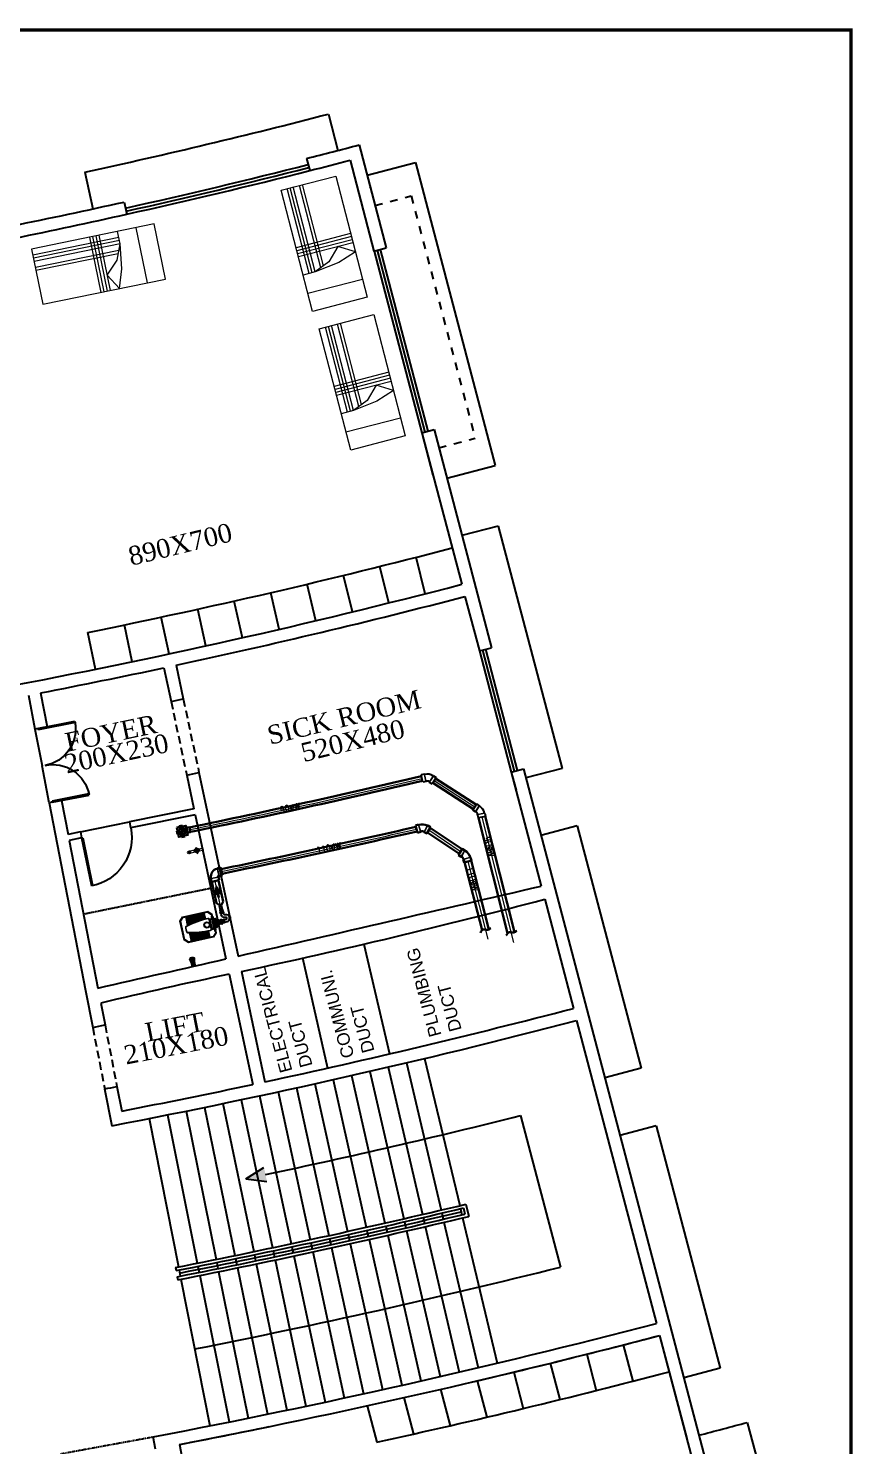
# Model space of a CAD drawing. Header units: metres. Extents: x 159409 to 239023, y 50504 to 95165.
# Drawn here: x 195695 to 197011, y 87594 to 89857 of the extents above; entities that cross this region are included whole.
import ezdxf
from ezdxf.enums import TextEntityAlignment as Align

# ---------------------------------------------------------------- set-up
doc = ezdxf.new("R2010")
doc.units = ezdxf.units.M
doc.header["$MEASUREMENT"] = 0
for name, pattern in [('09.MASON DET$0$HIDDEN', [0.125, 0.0625, -0.0625]), ('CONTINU', [0]), ('DASHED', [0.1875, 0.125, -0.0625]), ('HIDDEN', [0.125, 0.0625, -0.0625]), ('HIDDEN2', [0.1875, 0.125, -0.0625])]:
    doc.linetypes.add(name, pattern=pattern)
for name, color, linetype, lineweight in [('_Annotations', 1, 'Continuous', 25), ('cad-block.com', 7, 'Continuous', 5), ('FURN', 8, 'Continuous', 5), ('RJ- ANGLEValve', 1, 'Continuous', 25), ('RJ- D - TEXT', 7, 'Continuous', 20), ('RJ- DRA- FLOOR TRAP', 8, 'Continuous', 30), ('RJ- DRA-SOIL PIPE', 12, 'Continuous', 30), ('RJ- DRA-WASTE PIPE', 130, 'Continuous', 30), ('RJ- WS- HOT WATER', 12, 'Continuous', 30)]:
    doc.layers.add(name, color=color, linetype=linetype, lineweight=lineweight)
for name, color, linetype in [('A-TEXT', 3, 'Continuous'), ('BRASS', 1, 'Continuous'), ('CON', 2, 'Continuous'), ('PIPE', 4, 'Continuous'), ('TEXT', 3, 'Continuous')]:
    doc.layers.add(name, color=color, linetype=linetype)
doc.styles.add('DIM', font='times.ttf', dxfattribs={"height": 0.3})
doc.styles.add('RJ', font='romans.shx')
doc.styles.get("Standard").update_dxf_attribs({"font": 'times.ttf', "height": 18})
doc.styles.add('Standard 360', font='arial.ttf')

# ---------------------------------------------------------------- blocks, each defined once
blk = doc.blocks.new('RYTRTRTRTRT')
at = {"color": 8}
for p, q in [((42.518, 61.153), (42.518, 61.753)), ((42.518, 61.753), (42.538, 61.753)), ((42.538, 61.753), (42.538, 61.153)), ((43.718, 61.753), (43.698, 61.753)), ((43.698, 61.753), (43.698, 61.153)), ((43.718, 61.153), (43.718, 61.753)), ((42.518, 61.153), (42.538, 61.153)), ((42.518, 61.103), (43.118, 61.103)), ((43.718, 61.103), (43.118, 61.103)), ((43.718, 61.153), (43.698, 61.153))]:
    blk.add_line(p, q, dxfattribs=at)
for centre, start, end in [((42.528, 61.163), 359.0371, 90), ((43.708, 61.163), 90, 180.9629)]:
    blk.add_arc(centre, 0.59, start, end, dxfattribs=at)
blk = doc.blocks.new('A$C25933C84')
at = {"linetype": 'Continuous'}
for p, q in [((0, 0.9), (2, 0.9)), ((0, 0), (0, 0.9)), ((0.3, 0.9), (0.3, 0)), ((0.6, 0.7), (0.6, 0.9)), ((0.65, 0.3), (0.6, 0.7)), ((0.7, 0.45), (0.6, 0.7)), ((2, 0.9), (2, 0)), ((0.75, 0), (0.65, 0.3)), ((0.9, 0.25), (0.7, 0.45)), ((0.75, 0), (0.9, 0.25)), ((2, 0), (0, 0))]:
    blk.add_line(p, q, dxfattribs=at)
for p, q in [((0.6, 0.8), (2, 0.8)), ((0.6, 0.75), (2, 0.75)), ((0.6, 0.7), (2, 0.7)), ((0.9, 0), (0.9, 0.9)), ((0.95, 0), (0.95, 0.9)), ((1, 0), (1, 0.9)), ((1.05, 0), (1.05, 0.9)), ((0.64, 0.6), (2, 0.6)), ((0.66, 0.55), (2, 0.55))]:
    blk.add_line(p, q)
blk = doc.blocks.new('TRTH')
at = {"color": 42, "ltscale": 8}
for p, q in [((-589.839, -68.759), (-589.839, -67.98)), ((-589.819, -68.759), (-589.819, -67.979)), ((-589.839, -68.759), (-589.819, -68.759)), ((-589.839, -68.859), (-589.039, -68.859))]:
    blk.add_line(p, q, dxfattribs=at)
blk.add_arc((-589.819, -68.759), 0.78, 0, 91.4693, dxfattribs=at)
blk = doc.blocks.new('Floor trap-3')
at = {"layer": 'RJ- DRA- FLOOR TRAP', "color": 8, "lineweight": 0}
for p, q in [((-7.5, 1.8), (-9, 1.8)), ((-3.8, 9.1), (-3.8, 12.5)), ((-3.8, 9.1), (3.7, 9.1)), ((-3.8, 9.1), (-3.4, 8.7)), ((-3.4, 8.7), (3.4, 8.7)), ((-3.4, 8.7), (-3.4, 7.5)), ((3.7, 9.1), (3.4, 8.7)), ((3.4, 8.7), (3.4, 7.5)), ((3.7, 9.1), (3.7, 12.5)), ((7.5, 1.8), (9, 1.8)), ((-7.5, -3.2), (-9, -3.2)), ((-2.5, -7.5), (-2.5, -8.3)), ((2.5, -7.5), (2.5, -8.3)), ((7.5, -3.2), (9, -3.2))]:
    blk.add_line(p, q, dxfattribs=at)
at = {"layer": 'RJ- DRA- FLOOR TRAP', "color": 11, "lineweight": 30}
for p, q in [((-3.6, 0), (3.6, 0)), ((0, 3.6), (0, -3.6))]:
    blk.add_line(p, q, dxfattribs=at)
at = {"layer": 'RJ- DRA- FLOOR TRAP', "color": 126, "lineweight": 30}
blk.add_lwpolyline([(7.5, -7.5), (7.5, 7.5), (-7.5, 7.5), (-7.5, -7.5)], close=True, dxfattribs=at)
blk.add_circle((0, 0), 5.5, dxfattribs=at)
at = {"layer": 'RJ- DRA- FLOOR TRAP', "lineweight": 30, "extrusion": (0, 0, -1)}
for centre, major_axis, start_param, end_param in [((-4.6, 0), (-0.165, 0.165), 3.141593, 9.424778), ((-3.2, 3.2), (0.165, 0.165), 4.712389, 10.995574), ((0, 4.6), (-0.165, 0.165), 3.141593, 9.424778), ((3.2, 3.2), (-0.165, 0.165), 3.141593, 9.424778), ((4.6, 0), (0.165, 0.165), 4.712389, 10.995574)]:
    blk.add_ellipse(centre, major_axis=major_axis, ratio=1, start_param=start_param, end_param=end_param, dxfattribs=at)
at = {"layer": 'RJ- DRA- FLOOR TRAP', "lineweight": 30}
for centre, major_axis, start_param, end_param in [((-3.2, -3.2), (0.165, -0.165), 4.712389, 10.995574), ((0, -4.6), (-0.165, -0.165), 3.141593, 9.424778), ((3.2, -3.2), (-0.165, -0.165), 3.141593, 9.424778)]:
    blk.add_ellipse(centre, major_axis=major_axis, ratio=1, start_param=start_param, end_param=end_param, dxfattribs=at)
at = {"layer": 'RJ- DRA-WASTE PIPE', "lineweight": 30}
for p, q in [((-7.5, 2.1), (-9, 2.1)), ((-9, -3.4), (-9, 2.1)), ((-4.1, 9.1), (-4.1, 12.5)), ((-4.1, 12.5), (4.1, 12.5)), ((-4.1, 9.1), (-3.8, 8.7)), ((-3.8, 8.7), (-3.8, 7.5)), ((4.1, 9.1), (3.7, 8.7)), ((3.7, 8.7), (3.7, 7.5)), ((4.1, 9.1), (4.1, 12.5)), ((7.5, 2.1), (9, 2.1)), ((9, -3.4), (9, 2.1)), ((-7.5, -3.4), (-9, -3.4)), ((-2.7, -7.5), (-2.7, -8.3)), ((-2.7, -8.3), (2.7, -8.3)), ((2.7, -7.5), (2.7, -8.3)), ((7.5, -3.4), (9, -3.4))]:
    blk.add_line(p, q, dxfattribs=at)
blk = doc.blocks.new('11')
at = {"layer": 'cad-block.com', "color": 193, "linetype": 'CONTINU'}
for points in [[(2850, 12587), (2850, 12599)], [(2850, 12599), (2879, 12599)], [(2850, 12593), (2924, 12593)], [(2850, 12587), (2879, 12587)], [(2879, 12599), (2887, 12593)], [(2887, 12593), (2879, 12587)], [(2881, 12601), (2881, 12630)], [(2881, 12630), (2893, 12630)], [(2881, 12585), (2893, 12601)], [(2881, 12601), (2887, 12593)], [(2881, 12556), (2881, 12585)], [(2881, 12556), (2893, 12556)], [(2887, 12556), (2887, 12630)], [(2887, 12593), (2895, 12599)], [(2895, 12587), (2887, 12593)], [(2887, 12593), (2893, 12585)], [(2893, 12601), (2893, 12630)], [(2893, 12556), (2893, 12585)], [(2895, 12599), (2924, 12599)], [(2895, 12587), (2924, 12587)], [(2924, 12587), (2924, 12599)]]:
    blk.add_lwpolyline(points, dxfattribs=at)
for points in [[(2881, 12622, 0.299875), (2858, 12599)], [(2858, 12587, 0.299878), (2881, 12563)], [(2881, 12609, 0.21619), (2871, 12599)], [(2871, 12587, 0.216195), (2881, 12577)], [(2881, 12603, 0.131669), (2877, 12599)], [(2881, 12603, 0.138814), (2877, 12599)], [(2877, 12587, 0.131679), (2881, 12582)], [(2877, 12587, 0.138819), (2881, 12582)], [(2879, 12599, 0.414466), (2881, 12601)], [(2881, 12585, 0.414465), (2879, 12587)], [(2917, 12599, 0.299858), (2893, 12622)], [(2903, 12599, 0.216158), (2893, 12609)], [(2898, 12599, 0.131627), (2893, 12603)], [(2898, 12599, 0.13877), (2893, 12603)], [(2893, 12601, 0.41557), (2895, 12599)], [(2895, 12587, 0.414476), (2893, 12585)], [(2893, 12582, 0.131637), (2898, 12587)], [(2893, 12582, 0.138776), (2898, 12587)], [(2893, 12577, 0.216162), (2903, 12587)], [(2893, 12563, 0.299861), (2917, 12587)]]:
    blk.add_lwpolyline(points, format="xyb", dxfattribs=at)
blk = doc.blocks.new('A$C09B008CF')
at = {"ltscale": 10}
h = blk.add_hatch(dxfattribs=at)
h.set_pattern_fill('ANSI31', color=193)
h.set_pattern_definition([(45, (-199988.31619, -111860.95241), (-0.08838834765, 0.08838834765), [])])
edge = h.paths.add_edge_path()
edge.add_arc((9.3, 5.3), 1.57, 0, 360)
at = {"color": 193, "ltscale": 10}
for p, q in [((12.5, 47.9), (6, 47.9)), ((6, 1.5), (7.5, 0)), ((7.5, 0), (11, 0)), ((12.5, 1.5), (11, 0))]:
    blk.add_line(p, q, dxfattribs=at)
for radius in [2.74, 1.57]:
    blk.add_circle((9.3, 5.3), radius, dxfattribs=at)
at = {"layer": 'cad-block.com', "color": 193, "linetype": 'CONTINU'}
for points in [[(6, 36.1), (6, 47.9)], [(12.5, 36.1), (12.5, 47.9)], [(6, 1.5), (6, 22.8)], [(12.5, 1.5), (12.5, 22.8)]]:
    blk.add_lwpolyline(points, dxfattribs=at)
at = {"layer": 'cad-block.com', "color": 193, "linetype": 'CONTINU', "xscale": 0.25, "yscale": 0.25, "zscale": 0.25}
blk.add_blockref('11', (-712.6, -3118.7), dxfattribs=at)
blk = doc.blocks.new('A$C3F2B028C')
at = {"color": 34, "linetype": 'Continuous'}
for points in [[(0, -8), (0, 8)], [(8.1, 5.6), (3.9, 5.6), (3.9, -6.1), (16.2, -6.1), (16.2, 5.6), (11, 5.6)], [(8.1, 3.7), (3.9, 3.7)], [(8.1, 2.5), (8.1, 6.8), (11, 6.8), (11, 2.5)], [(34.5, 7.7), (16.2, 3.7), (11, 3.7)], [(34.5, 3.5), (16.2, 1.7)], [(34.5, -7.7), (16.2, -3.7), (3.9, -3.7)], [(34.5, -3.5), (16.2, -1.7)]]:
    blk.add_lwpolyline(points, dxfattribs=at)
for points in [[(3.9, 5.6, 0.303122), (0, 8)], [(34.5, -10.3, 0.446482), (34.5, 10.3)], [(34.5, -8, 0.372706), (34.5, 8)], [(34.5, -3.4, 0.176556), (34.5, 3.4)], [(0, -8, 0.170448), (3.9, -6.1)]]:
    blk.add_lwpolyline(points, format="xyb", dxfattribs=at)
blk.add_lwpolyline([(34.5, -10.3), (34.5, 10.3), (16.2, 5.7), (16.2, -6.1)], close=True, dxfattribs=at)
for radius in [3.07, 2.68]:
    blk.add_circle((9.5, -0.3), radius, dxfattribs=at)
blk = doc.blocks.new('A$C48064110')
at = {"lineweight": 5}
for p, q in [((0, 0.467), (0.057, 0.524)), ((0, 0.057), (0, 0.467)), ((0.012, 0.462), (0.062, 0.512)), ((0.012, 0.062), (0.012, 0.462)), ((0.057, 0.524), (0.367, 0.524)), ((0.062, 0.512), (0.362, 0.512)), ((0.362, 0.512), (0.412, 0.462)), ((0.367, 0.524), (0.424, 0.467)), ((0.412, 0.462), (0.412, 0.062)), ((0.424, 0.467), (0.424, 0.057)), ((0.114, 0.408), (0.012, 0.408)), ((0.114, 0.392), (0.012, 0.392)), ((0.115, 0.376), (0.012, 0.376)), ((0.115, 0.36), (0.012, 0.36)), ((0.116, 0.344), (0.012, 0.344)), ((0.117, 0.328), (0.012, 0.328)), ((0.119, 0.312), (0.012, 0.312)), ((0.12, 0.296), (0.012, 0.296)), ((0.122, 0.28), (0.012, 0.28)), ((0.124, 0.264), (0.012, 0.264)), ((0.126, 0.248), (0.012, 0.248)), ((0.128, 0.232), (0.012, 0.232)), ((0.296, 0.232), (0.412, 0.232)), ((0.298, 0.248), (0.412, 0.248)), ((0.3, 0.264), (0.412, 0.264)), ((0.302, 0.28), (0.412, 0.28)), ((0.304, 0.296), (0.412, 0.296)), ((0.305, 0.312), (0.412, 0.312)), ((0.307, 0.328), (0.412, 0.328)), ((0.308, 0.344), (0.412, 0.344)), ((0.309, 0.376), (0.412, 0.376)), ((0.309, 0.36), (0.412, 0.36)), ((0.31, 0.408), (0.412, 0.408)), ((0.31, 0.392), (0.412, 0.392)), ((0.057, 0), (0, 0.057)), ((0.13, 0.216), (0.012, 0.216)), ((0.133, 0.2), (0.012, 0.2)), ((0.136, 0.184), (0.012, 0.184)), ((0.139, 0.168), (0.012, 0.168)), ((0.142, 0.152), (0.012, 0.152)), ((0.145, 0.136), (0.012, 0.136)), ((0.149, 0.12), (0.012, 0.12)), ((0.153, 0.104), (0.012, 0.104)), ((0.062, 0.012), (0.012, 0.062)), ((0.367, 0), (0.057, 0)), ((0.362, 0.012), (0.062, 0.012)), ((0.271, 0.104), (0.412, 0.104)), ((0.275, 0.12), (0.412, 0.12)), ((0.279, 0.136), (0.412, 0.136)), ((0.282, 0.152), (0.412, 0.152)), ((0.285, 0.168), (0.412, 0.168)), ((0.288, 0.184), (0.412, 0.184)), ((0.291, 0.2), (0.412, 0.2)), ((0.294, 0.216), (0.412, 0.216)), ((0.412, 0.062), (0.362, 0.012)), ((0.424, 0.057), (0.367, 0))]:
    blk.add_line(p, q, dxfattribs=at)
for radius in [0.05, 0.038]:
    blk.add_circle((0.212, 0.407), radius, dxfattribs=at)
for centre, radius, start, end in [((0.129, 0.447), 0.015, 90, 187.125), ((0.129, 0.447), 0.008, 85.2938, 190.1027), ((0.212, 0.09), 0.381, 77.4091, 102.5909), ((0.212, 0.09), 0.374, 77.2725, 102.7275), ((0.295, 0.447), 0.008, 349.8973, 94.7062), ((0.295, 0.447), 0.015, 352.875, 90), ((1.449, 0.424), 1.335, 179.0958, 195.1543), ((1.449, 0.424), 1.328, 179.0713, 195.1788), ((-1.025, 0.424), 1.328, 344.8212, 0.9287), ((-1.025, 0.424), 1.335, 344.8457, 0.9042), ((0.175, 0.077), 0.015, 187.125, 270), ((0.175, 0.077), 0.008, 184.1473, 273.2179), ((0.212, 0.305), 0.245, 261.386, 278.614), ((0.212, 0.305), 0.238, 261.2402, 278.7598), ((0.249, 0.077), 0.008, 266.7821, 355.8527), ((0.249, 0.077), 0.015, 270, 352.875)]:
    blk.add_arc(centre, radius, start, end, dxfattribs=at)
blk = doc.blocks.new('A$C7C665330')
at = {"color": 1, "ltscale": 10}
blk.add_line((25.1, 28.4), (26.2, 15.2), dxfattribs=at)
at = {"layer": 'BRASS'}
blk.add_lwpolyline([(1, 16.2), (0.1, 16.1), (0, 17.6), (0.9, 17.7)], dxfattribs=at)
for points in [[(0.3, 17.2), (0.3, 17.4), (0.7, 17.4), (0.7, 17.2)], [(0.4, 16.6), (0.4, 16.4), (0.7, 16.4), (0.7, 16.6)]]:
    blk.add_lwpolyline(points, close=True, dxfattribs=at)
at = {"layer": 'CON'}
for p, q in [((15.1, 24.4), (14.5, 23.2)), ((15.7, 17.5), (14.9, 18.5))]:
    blk.add_line(p, q, dxfattribs=at)
at = {"layer": 'CON', "linetype": 'HIDDEN'}
blk.add_line((14.5, 23.2), (14.9, 18.5), dxfattribs=at)
at = {"layer": 'CON', "color": 1}
for points in [[(25.1, 28.4), (21.8, 28.1), (21.6, 30.3), (21.9, 31), (21, 30.9), (20.5, 29.9), (20.8, 26.9), (18.1, 26.7), (17.4, 24.8), (15.1, 24.6)], [(25.1, 28.1), (21.5, 27.8), (21.3, 30.4), (21.5, 30.7), (21.1, 30.7), (20.8, 29.9), (21, 26.7), (18.3, 26.4), (17.6, 24.6), (15.1, 24.4)], [(26.2, 15.4), (22.6, 15.1), (22.8, 12.6), (23, 12.3), (22.7, 12.3), (22.2, 13), (21.9, 16.2), (19.2, 16), (18.2, 17.7), (15.7, 17.5)], [(26.2, 15.2), (22.9, 14.9), (23.1, 12.7), (23.4, 12.1), (22.5, 12), (21.9, 12.9), (21.7, 15.9), (19, 15.7), (18.1, 17.4), (15.7, 17.2)]]:
    blk.add_lwpolyline(points, dxfattribs=at)
at = {"layer": 'PIPE', "color": 3}
for p, q in [((7.7, 21.9), (8, 18.6)), ((8.2, 22.5), (8.5, 18.2)), ((7.9, 5.8), (11.2, 6.1)), ((8.4, 5.4), (10.8, 5.6))]:
    blk.add_line(p, q, dxfattribs=at)
at = {"layer": 'PIPE'}
for p, q in [((17.5, 23.3), (12.3, 22.8)), ((17.9, 19), (12.7, 18.5))]:
    blk.add_line(p, q, dxfattribs=at)
at = {"layer": 'PIPE', "color": 1}
for p, q in [((17.5, 23.3), (17.9, 19)), ((19.6, 25.2), (20.3, 17.4))]:
    blk.add_line(p, q, dxfattribs=at)
at = {"layer": 'PIPE', "color": 15}
for p, q in [((19.6, 25.1), (21.9, 25.7)), ((19.6, 24.7), (22, 25.4)), ((19.7, 24.4), (22, 24.7)), ((19.7, 23.8), (22.1, 24.2)), ((22.1, 23.6), (19.8, 23.4)), ((19.8, 22.8), (22.1, 23.2)), ((19.8, 22.5), (22.2, 22.7)), ((19.9, 21.9), (22.2, 22.4)), ((22.3, 21.7), (19.9, 21.6)), ((22.3, 21.4), (20, 21)), ((20, 20.7), (22.4, 20.6)), ((20, 20.1), (22.4, 20.3)), ((20.1, 19.8), (22.4, 19.8)), ((22.5, 19.5), (20.1, 19.2)), ((20.1, 18.8), (22.5, 18.8)), ((20.2, 18.2), (22.5, 18.3)), ((20.2, 17.9), (22.6, 17.6)), ((20.2, 17.5), (22.6, 17.3))]:
    blk.add_line(p, q, dxfattribs=at)
at = {"layer": 'PIPE'}
for points in [[(7.7, 21.9), (4.6, 21.7, 0.414214), (0.9, 17.3), (0.9, 16.6, 0.414214), (5.3, 12.9), (5.9, 12.9, -0.414214), (7.4, 11.6), (7.6, 10)], [(8, 18.6), (5.1, 18.4, 0.414214), (4.2, 17.4), (4.2, 17.1, 0.414214), (5.3, 16.2), (5.6, 16.2, -0.414214), (10.8, 11.9), (10.9, 10.3)]]:
    blk.add_lwpolyline(points, format="xyb", dxfattribs=at)
at = {"layer": 'PIPE', "color": 4}
for points in [[(12.3, 22.8), (11.8, 23.3), (10.8, 23.2), (10.4, 22.6), (8.2, 22.5), (7.7, 21.9)], [(12.7, 18.5), (12.2, 18), (11.3, 17.9), (10.7, 18.4), (8.5, 18.2), (8, 18.6)]]:
    blk.add_lwpolyline(points, dxfattribs=at)
at = {"layer": 'PIPE', "color": 3}
for points in [[(10.4, 22.6), (10.7, 18.4)], [(11.3, 17.9), (10.8, 23.2)], [(11.8, 23.3), (12.2, 18)], [(12.7, 18.5), (12.3, 22.8)], [(7.1, 9.5), (11.4, 9.8)], [(11.5, 8.8), (7.2, 8.5)], [(10.9, 10.3), (7.6, 10)], [(7.7, 8.1), (11.1, 8.3)]]:
    blk.add_lwpolyline(points, dxfattribs=at)
at = {"layer": 'PIPE', "color": 1}
blk.add_lwpolyline([(17.9, 19), (18.3, 19.5), (18.2, 21.4), (18.1, 22.8), (17.5, 23.3)], dxfattribs=at)
at = {"layer": 'PIPE', "color": 10}
blk.add_lwpolyline([(25.1, 28.1), (25.1, 27.7), (21.6, 27.4), (21.7, 26.4), (18.6, 26.2), (18.1, 24.9), (18.4, 21.2), (18.8, 17.5), (19.4, 16.3), (22.5, 16.5), (22.6, 15.5), (26.1, 15.8), (26.2, 15.4)], dxfattribs=at)
at = {"layer": 'PIPE', "color": 1}
blk.add_lwpolyline([(22.6, 21.5), (23, 15.8), (22.8, 15.8), (22.7, 16.6), (19.7, 17.5, -0.263242), (19.5, 17.9), (19.2, 21.2), (18.9, 24.6, -0.263242), (19.1, 25), (21.9, 26.4), (21.8, 27.2), (22.1, 27.3)], format="xyb", close=True, dxfattribs=at)
at = {"layer": 'PIPE'}
for points in [[(7.6, 10), (7.1, 9.5), (7.2, 8.5), (7.7, 8.1), (7.9, 5.8), (8.4, 5.4), (8.9, 0.4)], [(10.9, 10.3), (11.4, 9.8), (11.5, 8.8), (11.1, 8.3), (11.2, 6.1), (10.8, 5.6), (11.2, 0.6)]]:
    blk.add_lwpolyline(points, dxfattribs=at)
at = {"layer": 'PIPE', "color": 3}
blk.add_lwpolyline([(8.9, 0.4, 0.68612), (10.1, 0.5, -0.68612), (11.2, 0.6, -0.68612), (10.1, 0.5)], format="xyb", dxfattribs=at)
blk = doc.blocks.new('FLOW')
at = {"ltscale": 75}
blk.add_hatch(color=256, dxfattribs=at).paths.add_polyline_path([(0, 6.2), (0, -0.3), (2, -0.3)])
at = {"lineweight": 20, "ltscale": 75}
blk.add_hatch(color=256, dxfattribs=at).paths.add_polyline_path([(-0.6, -1), (0.4, -4), (-0.6, -4)])
blk.add_lwpolyline([(0, 7.9), (3.1, -1), (0.4, -1), (0.4, -4), (-0.4, -4), (-0.4, -1), (-3.1, -1), (0, 7.9)], close=True, dxfattribs=at)
at = {"ltscale": 75}
for points in [[(0, 6.2), (-2, -0.3), (0, -0.3)], [(0, 6.2), (2, -0.3), (0, -0.3)], [(0, 6.2), (0, -0.3)]]:
    blk.add_lwpolyline(points, dxfattribs=at)
at = {"lineweight": 20, "ltscale": 75}
blk.add_lwpolyline([(-0.6, -1), (0.4, -4), (-0.6, -4), (-0.6, -1)], dxfattribs=at)
blk = doc.blocks.new('A$C3ABA770A')
at = {"color": 8, "lineweight": 0}
for p, q in [((0.9, 13.5), (0.6, 18.6)), ((12.4, 14), (0.9, 13.5)), ((0.9, 13.5), (1.5, 12.9)), ((11.8, 13.4), (1.5, 12.9)), ((12.4, 14), (11.8, 13.4)), ((12.4, 14), (12.1, 19.2)), ((14.5, 12.1), (13.9, 11.5)), ((14.5, 1.2), (13.9, 11.5)), ((14.5, 12.1), (19.6, 12.4)), ((15.1, 0.6), (14.5, 12.1)), ((15.1, 0.6), (14.5, 1.2)), ((15.1, 0.6), (20.2, 0.9))]:
    blk.add_line(p, q, dxfattribs=at)
at = {"color": 8, "lineweight": 0, "extrusion": (0, 0, -1)}
for major_axis in [(8.71, 8.71), (1.45, 1.45)]:
    blk.add_ellipse((13.8, 13.5), major_axis=major_axis, ratio=1, start_param=2.304708, end_param=3.875504, dxfattribs=at)
at = {"layer": 'RJ- DRA-SOIL PIPE'}
for p, q in [((12.7, 19.2), (0, 18.6)), ((0.3, 13.2), (0, 18.6)), ((0.3, 13.2), (0.9, 12.6)), ((13, 13.8), (12.4, 13.2)), ((13, 13.8), (12.7, 19.2)), ((14.2, 12.7), (13.7, 12.1)), ((14.2, 12.7), (19.6, 13)), ((14.9, 0), (14.2, 0.6)), ((14.9, 0), (20.3, 0.3)), ((20.3, 0.3), (19.6, 13))]:
    blk.add_line(p, q, dxfattribs=at)
at = {"layer": 'RJ- DRA-SOIL PIPE', "extrusion": (0, 0, -1)}
for major_axis, start_param, end_param in [((9.14, 9.14), 2.324632, 3.85558), ((-1.02, 1.02), 4.040232, 5.281574)]:
    blk.add_ellipse((13.8, 13.5), major_axis=major_axis, ratio=1, start_param=start_param, end_param=end_param, dxfattribs=at)
blk = doc.blocks.new('Waste 45 angle')
for p, q in [((-2.7, 0), (2.7, 0)), ((2.7, -2.4), (2.7, 0)), ((-3.7, -4.6), (-5.3, -6.3)), ((-1.5, -10.2), (-5.3, -6.3)), ((-3.7, -4.6), (-3.3, -4.6)), ((-2.7, -2.4), (-2.7, 0)), ((-2.7, -2.4), (-2.5, -2.6)), ((0.2, -8.5), (-1.5, -10.2)), ((0.2, -8.5), (0.2, -8.2)), ((2.7, -2.4), (2.5, -2.6))]:
    blk.add_line(p, q)
at = {"color": 8, "lineweight": 0}
for p, q in [((2.5, -2.3), (2.5, 0)), ((-3.6, -4.9), (-5.2, -6.5)), ((0, -8.4), (-3.6, -4.9)), ((-3.6, -4.9), (-3.2, -4.9)), ((0, -8.1), (-3.2, -4.9)), ((-2.5, -2.3), (-2.5, 0)), ((-2.5, -2.3), (2.5, -2.3)), ((-2.5, -2.3), (-2.3, -2.5)), ((-2.3, -2.5), (2.3, -2.5)), ((0, -8.4), (-1.6, -10)), ((0, -8.4), (0, -8.1)), ((2.5, -2.3), (2.3, -2.5))]:
    blk.add_line(p, q, dxfattribs=at)
for radius, start, end in [(2.98, 315.8472, 359.158), (7.98, 315.3136, 359.6873)]:
    blk.add_arc((-5.5, -2.6), radius, start, end)
for radius, start, end in [(3.2, 314.0982, 0.9018), (7.75, 314.6269, 0.3739)]:
    blk.add_arc((-5.5, -2.6), radius, start, end, dxfattribs=at)
blk = doc.blocks.new('A$C00EA195A')
at = {"color": 6}
for p, q in [((5.1, 12.8), (0, 11.8)), ((2.3, 0), (0, 11.8)), ((7.4, 1), (2.3, 0)), ((5.1, 12.8), (5.7, 12.4)), ((7.4, 1), (7.8, 1.6)), ((9.6, 15.7), (12.5, 20)), ((9.6, 15.7), (9.7, 15)), ((12.5, 20), (22.5, 13.3)), ((19.5, 9), (18.8, 8.9)), ((19.5, 9), (22.5, 13.3))]:
    blk.add_line(p, q, dxfattribs=at)
at = {"color": 8, "lineweight": 0}
for p, q in [((5, 12.2), (0.1, 11.3)), ((7.1, 1.4), (2.2, 0.5)), ((7.1, 1.4), (5, 12.2)), ((5, 12.2), (5.6, 11.8)), ((7.5, 2), (5.6, 11.8)), ((7.1, 1.4), (7.5, 2)), ((10.1, 15.6), (12.9, 19.8)), ((10.1, 15.6), (19.2, 9.5)), ((10.1, 15.6), (10.3, 14.9)), ((10.3, 14.9), (18.5, 9.3)), ((19.2, 9.5), (18.5, 9.3)), ((19.2, 9.5), (22, 13.6))]:
    blk.add_line(p, q, dxfattribs=at)
for radius, start, end in [(7.05, 280.0455, 326.8492), (17, 280.5743, 326.3212)]:
    blk.add_arc((4.4, 18.8), radius, start, end, dxfattribs=at)
at = {"color": 6}
for radius, start, end in [(6.55, 281.7945, 325.1053), (17.5, 281.2609, 325.6346)]:
    blk.add_arc((4.4, 18.8), radius, start, end, dxfattribs=at)

msp = doc.modelspace()

# ---------------------------------------------------------------- hatches: boundary and pattern name
at = {"ltscale": 10}
h = msp.add_hatch(color=2, dxfattribs=at)
h.dxf.hatch_style = 1
h.paths.add_polyline_path([(196075.698, 88015.689), (196041.766, 88020.247), (196070.919, 88038.198)])

# ---------------------------------------------------------------- linework, layer by layer
at = {"color": 0, "ltscale": 10}
for p, q in [((196173.944, 89719.807), (196189.025, 89661.734, 0.421)), ((196222.617, 89670.519, 0.421), (196265.755, 89506.083, 0.424)), ((196139.008, 89648.881, 0.421), (196143.936, 89629.498, 0.421)), ((196208.24, 89646.071, 0.842), (196246.443, 89501.017, 0.842)), ((196235.355, 89622.135, 0.421), (196312.717, 89642.509, 0.842)), ((196312.717, 89642.509, 0.842), (196440.059, 89158.997, 0.842)), ((195784.78, 89626.988, 0), (195797.533, 89568.359, 0.421)), ((195847.586, 89579.38, 0.421), (195851.936, 89559.859, 0.421)), ((196246.443, 89501.017, 0.846), (196265.755, 89506.083, 0.424)), ((196246.536, 89501.041, 0.841), (196322.661, 89210.861, 0.844)), ((196251.372, 89502.31, 0.841), (196327.497, 89212.129, 0.844)), ((196256.208, 89503.579, 0.841), (196332.334, 89213.398, 0.844)), ((196322.754, 89210.885, 0.842), (196342.318, 89216.017, 0.416)), ((196322.848, 89210.909, 0.842), (196340.675, 89143.217, 0.842)), ((196322.848, 89210.909, 0.842), (196386.519, 88969.153, 0.842)), ((196362.697, 89138.623, 0.421), (196440.059, 89158.997, 0.842)), ((196444.904, 89062.071, 0.842), (196386.883, 89046.79, 0.842)), ((196444.904, 89062.071, 0.842), (196546.778, 88675.261, 0.842)), ((196328.426, 88954.141, 0.842), (196313.576, 89012.274, 0.421)), ((196211.987, 88925.083, 0.842), (196197.783, 88983.377, 0.421)), ((196270.249, 88939.45, 0.842), (196255.721, 88997.665, 0.421)), ((196095.209, 88897.314, 0.842), (196081.653, 88955.762, 0.421)), ((196153.64, 88911.037, 0.842), (196139.76, 88969.409, 0.421)), ((196036.692, 88883.913, 0.842), (196023.461, 88942.436, 0.421)), ((195919.404, 88858.08, 0.842), (195906.824, 88916.746, 0.421)), ((195978.09, 88870.835, 0.842), (195965.184, 88929.43, 0.421)), ((195801.775, 88833.539, 0.842), (195789.848, 88892.341, 0.421)), ((195860.632, 88845.648, 0.842), (195848.378, 88904.383, 0.421)), ((196414.659, 88862.812, 0.842), (196434, 88867.906, 0.842)), ((196424.329, 88865.359, 0.842), (196475.266, 88671.954, 0.842)), ((196414.659, 88862.812, 0.842), (196465.596, 88669.407, 0.842)), ((196419.494, 88864.086, 0.842), (196470.431, 88670.681, 0.842)), ((195911.115, 88835.874, 0.421), (195922.584, 88782.079, 0.421)), ((195930.675, 88840.044, 0.421), (195942.144, 88786.249, 0.421)), ((195694.774, 88792.031, 0.421), (195705.242, 88738.04, 0.421)), ((195694.774, 88792.031, 0.421), (195705.242, 88738.04, 0.421)), ((195714.412, 88795.82, 0.421), (195724.877, 88741.847, 0.421)), ((195922.584, 88782.079, 0.421), (195942.144, 88786.249, 0.421)), ((195724.877, 88741.847, 0.421), (195705.242, 88738.04, 0.421)), ((195947.606, 88664.717, 0.421), (195967.167, 88668.887, 0.421)), ((195947.606, 88664.717, 0.421), (195959.076, 88610.921, 0.421)), ((195967.167, 88668.887, 0.421), (196029.676, 88375.695, 0.421)), ((196465.596, 88669.407, 0.842), (196484.936, 88674.501, 0.842)), ((196546.778, 88675.261, 0.842), (196488.756, 88659.98, 0.842)), ((195747.719, 88624.041, 0.421), (195728.152, 88620.225, 0.421)), ((195728.152, 88620.225, 0.421), (195786.146, 88320.789, 0.421)), ((195747.719, 88624.041, 0.421), (195758.192, 88570.026, 0.421)), ((195959.166, 88610.94, 0.421), (195856.187, 88589.975, 0.421)), ((195961.161, 88601.141, 0.421), (195858.09, 88580.158, 0.421)), ((195961.161, 88601.141, 0.421), (196010.178, 88371.233, 0.421)), ((195777.791, 88574.016, 0.421), (195758.101, 88570.007, 0.421)), ((195777.791, 88574.016, 0.421), (195779.695, 88564.198, 0.421)), ((195856.187, 88589.975, 0.421), (195858.09, 88580.158, 0.421)), ((196570.963, 88583.429, 0.842), (196512.942, 88568.148, 0.842)), ((196570.963, 88583.429, 0.842), (196672.837, 88196.619, 0.842)), ((195779.695, 88564.198, 0.421), (195760.096, 88560.208, 0.421)), ((195760.096, 88560.208, 0.421), (195805.769, 88324.656, 0.421)), ((196230.102, 88394.868, 0.421), (196271.06, 88219.533, 0.421)), ((196132.599, 88372.663, 0.421), (196172.033, 88196.861, 0.421)), ((196015.377, 88346.847, 0.421), (196052.91, 88170.803, 0.421)), ((196034.934, 88351.034, 0.421), (196072.467, 88174.991, 0.421)), ((196034.934, 88351.034, 0.421), (196072.467, 88174.991, 0.421)), ((195786.143, 88320.807, 0.421), (195797.564, 88261.903, 0.421)), ((195810.399, 88300.774, 0.421), (195817.201, 88265.693, 0.421)), ((196672.837, 88196.619, 0.842), (196614.815, 88181.338, 0.842)), ((195816.599, 88163.732, 0.421), (195828.02, 88104.829, 0.421)), ((195836.237, 88167.522, 0.421), (195843.851, 88128.253, 0.421)), ((196480.622, 88121.037, 0.842), (196544.298, 87879.262, 0.842)), ((196697.023, 88104.787, 0.842), (196639.001, 88089.506, 0.842)), ((196697.023, 88104.787, 0.842), (196798.896, 87717.977, 0.842)), ((196041.766, 88020.247, 0.421), (196070.919, 88038.198, 0.421)), ((196041.766, 88020.247, 0.421), (196075.698, 88015.689, 0.421)), ((196389.409, 87973.658, 0.421), (196391.729, 87963.931, 0.421)), ((196393.112, 87979.685, 0.421), (196397.752, 87960.23, 0.421)), ((196798.896, 87717.977, 0.842), (196740.874, 87702.696, 0.842)), ((196842.263, 87631.351, 0.421), (196972.765, 87148.682, 0.421)), ((195897.675, 87588.5, 0.421), (195894.029, 87608.402, 0.421)), ((195936.264, 87596.119, 0.842), (195940.036, 87576.401, 0.843))]:
    msp.add_line(p, q, dxfattribs=at)
at = {"color": 0, "linetype": 'HIDDEN', "ltscale": 200}
for p, q in [((196247.96, 89573.784, 0.421), (196305.982, 89589.065, 0.737)), ((196305.982, 89589.065, 0.737), (196407.855, 89202.255, 0.737)), ((196349.833, 89186.974, 0.421), (196407.855, 89202.255, 0.737))]:
    msp.add_line(p, q, dxfattribs=at)
at = {"color": 0, "ltscale": 8}
for p, q in [((196342.318, 89216.017, 0.842), (196434, 88867.906, 0.842)), ((196391.738, 88949.845, 0.842), (196414.659, 88862.812, 0.842)), ((196391.738, 88949.845, 0.842), (196414.659, 88862.812, 0.842)), ((196391.738, 88949.845, 0.842), (196414.659, 88862.812, 0.842)), ((196465.596, 88669.407, 0.842), (196473.236, 88640.397, 0.842)), ((196465.596, 88669.407, 0.842), (196513.519, 88487.446, 0.842)), ((196484.936, 88674.501, 0.842), (196790.561, 87514.054, 0.842)), ((196519.079, 88466.332, 0.842), (196564.923, 88292.267, 0.842)), ((196570.016, 88272.927, 0.842), (196697.358, 87789.414, 0.842)), ((196327.338, 88212.267, 0.842), (196383.356, 87977.354, 0.851)), ((196239.712, 88191.732, 0.842), (196293.895, 87956.389, 0.851)), ((196268.939, 88198.501, 0.842), (196323.733, 87963.3, 0.851)), ((196298.147, 88205.346, 0.842), (196353.554, 87970.288, 0.851)), ((196122.626, 88165.417, 0.842), (196174.356, 87929.522, 0.851)), ((196151.924, 88171.882, 0.842), (196204.268, 87936.123, 0.851)), ((196181.205, 88178.423, 0.842), (196234.162, 87942.801, 0.851)), ((196210.467, 88185.04, 0.842), (196264.037, 87949.556, 0.851)), ((196034.624, 88146.479, 0.842), (196084.51, 87910.187, 0.851)), ((196063.976, 88152.715, 0.842), (196114.477, 87916.555, 0.851)), ((196093.31, 88159.028, 0.842), (196144.426, 87923, 0.851)), ((195917.036, 88122.292, 0.842), (195964.46, 87885.494, 0.851)), ((195946.46, 88128.224, 0.842), (195994.5, 87891.551, 0.851)), ((195975.866, 88134.233, 0.842), (196024.522, 87897.685, 0.851)), ((196005.254, 88140.318, 0.842), (196054.525, 87903.897, 0.851)), ((195887.595, 88116.436, 0.842), (195934.401, 87879.515, 0.851)), ((196354.701, 87965.421, 0.851), (196356.995, 87955.688, 0.851)), ((196384.516, 87972.49, 0.851), (196386.836, 87962.763, 0.851)), ((196235.258, 87937.922, 0.851), (196237.451, 87928.166, 0.851)), ((196265.146, 87944.681, 0.851), (196267.365, 87934.93, 0.851)), ((196295.016, 87951.517, 0.851), (196297.26, 87941.772, 0.851)), ((196324.868, 87958.43, 0.851), (196327.137, 87948.691, 0.851)), ((196328.271, 87943.821, 0.852), (196382.386, 87711.542, 0.86)), ((196358.143, 87950.821, 0.852), (196412.861, 87718.683, 0.86)), ((196387.996, 87957.899, 0.852), (196443.318, 87725.904, 0.86)), ((196145.484, 87918.113, 0.851), (196147.601, 87908.34, 0.851)), ((196175.427, 87924.638, 0.851), (196177.569, 87914.871, 0.851)), ((196205.352, 87931.242, 0.851), (196207.519, 87921.479, 0.851)), ((196208.603, 87916.598, 0.852), (196260.297, 87683.768, 0.86)), ((196238.548, 87923.287, 0.852), (196290.847, 87690.592, 0.86)), ((196268.474, 87930.054, 0.852), (196321.378, 87697.496, 0.86)), ((196298.382, 87936.899, 0.852), (196351.891, 87704.479, 0.86)), ((196025.529, 87892.788, 0.851), (196027.544, 87882.993, 0.851)), ((196055.545, 87899.003, 0.851), (196057.585, 87889.213, 0.851)), ((196085.543, 87905.295, 0.851), (196087.609, 87895.511, 0.851)), ((196115.523, 87911.665, 0.851), (196117.614, 87901.886, 0.851)), ((196118.659, 87896.997, 0.852), (196168.533, 87663.77, 0.86)), ((196148.659, 87903.453, 0.852), (196199.14, 87670.356, 0.86)), ((196178.64, 87909.987, 0.852), (196229.728, 87677.022, 0.86)), ((195929.496, 87878.547, 0.851), (195930.465, 87873.642, 0.851)), ((195929.496, 87878.547, 0.851), (195930.465, 87873.642, 0.851)), ((195935.37, 87874.61, 0.851), (195937.308, 87864.799, 0.851)), ((195965.441, 87880.591, 0.851), (195967.405, 87870.786, 0.851)), ((195995.494, 87886.651, 0.851), (195997.484, 87876.851, 0.851)), ((195998.478, 87871.95, 0.851), (196045.921, 87638.217, 0.86)), ((196028.551, 87878.095, 0.851), (196076.602, 87644.486, 0.86)), ((196058.605, 87884.318, 0.851), (196107.265, 87650.835, 0.86)), ((196088.642, 87890.619, 0.852), (196137.908, 87657.263, 0.86)), ((195932.403, 87863.831, 0.851), (195933.372, 87858.926, 0.851)), ((195938.277, 87859.894, 0.851), (195984.502, 87625.917, 0.86)), ((195968.387, 87865.883, 0.851), (196015.221, 87632.027, 0.86)), ((196702.326, 87770.041, 0.842), (196745.623, 87605.646, 0.842)), ((196702.326, 87770.041, 0.842), (196771.091, 87508.944, 0.842)), ((196702.326, 87770.041, 0.842), (196771.091, 87508.944, 0.842)), ((196586.08, 87740.25, 0.842), (196601.362, 87682.224, 0.842)), ((196644.241, 87755.001, 0.842), (196659.523, 87696.978, 0.842)), ((196469.53, 87711.615, 0.842), (196484.814, 87653.58, 0.842)), ((196527.843, 87725.788, 0.842), (196543.126, 87667.758, 0.842)), ((196411.14, 87697.731, 0.842), (196426.427, 87639.689, 0.842)), ((196294.133, 87670.832, 0.842), (196309.424, 87612.772, 0.842)), ((196352.675, 87684.137, 0.842), (196367.963, 87626.087, 0.842)), ((196235.515, 87657.816, 0.842), (196250.809, 87599.745, 0.842))]:
    msp.add_line(p, q, dxfattribs=at)
at = {"color": 0, "linetype": 'HIDDEN2', "ltscale": 100}
for p, q in [((195922.584, 88782.079, 0.421), (195947.606, 88664.717, 0.421)), ((195942.144, 88786.249, 0.421), (195967.167, 88668.887, 0.421)), ((195797.567, 88261.886, 0.421), (195816.602, 88163.715, 0.421)), ((195817.201, 88265.693, 0.421), (195836.237, 88167.522, 0.421))]:
    msp.add_line(p, q, dxfattribs=at)
at = {"color": 7, "linetype": 'DASHED', "ltscale": 10}
msp.add_line((195986.184, 88483.774, 0.421), (195782.938, 88442.402, 0.421), dxfattribs=at)
at = {"color": 0, "linetype": '09.MASON DET$0$HIDDEN', "ltscale": 10}
msp.add_line((195746.484, 87581.378, 0.421), (195894.029, 87608.402, 0.421), dxfattribs=at)
at = {"color": 6, "const_width": 5.123}
msp.add_lwpolyline([(197008.003, 89854.015), (197008.003, 85112.189), (190264.254, 85112.189), (190264.254, 89854.015)], close=True, dxfattribs=at)
at = {"color": 0, "ltscale": 10}
for centre, radius, start, end in [((193653.191, 99426.332), 10028.5, 282.2720164, 284.5579409), ((193653.191, 99426.332, 0.421), 10088.5, 284.2646495, 284.7551355), ((193653.191, 99426.332, 0.421), 10098.5, 282.5630882, 284.2646495), ((193653.191, 99426.332, 0.421), 10103.5, 282.5630882, 284.2646495), ((193653.191, 99426.332, 0.421), 10108.5, 284.2646495, 284.6410389), ((193653.191, 99426.332, 0.421), 10108.5, 282.5630882, 284.2646495), ((193653.191, 99426.332, 0.421), 10158.5, 284.7544027, 284.7544872), ((193653.191, 99426.332, 0.421), 10158.5, 284.7544027, 284.7544872), ((193653.191, 99426.332, 0.421), 10088.5, 281.5263458, 282.5630882), ((193653.191, 99426.332, 0.421), 10108.5, 281.5263458, 282.5630882), ((193653.191, 99426.332, 0.421), 10628.5, 284.7544214, 284.7544872), ((193653.191, 99426.332, 0.421), 10638.5, 284.7544217, 284.7544872), ((193653.191, 99426.332, 0.421), 10748.5, 281.4660069, 284.6484082), ((193653.191, 99426.332, 0.421), 10808.5, 280.635997, 284.6484082), ((193653.191, 99426.332, 0.421), 10808.5, 284.7544281, 284.7544872), ((193653.191, 99426.332, 0.421), 10828.5, 282.1412904, 284.6492902), ((193653.191, 99426.332, 0.421), 10828.5, 280.9732954, 282.0354663), ((167792.443, 211736.016, 0.421), 126550.821, 282.89291604, 283.1177425), ((193653.191, 99426.332, 0.421), 11328.5, 282.1366197, 284.6539481), ((167792.443, 211736.016, 0.421), 126550.821, 282.78894181, 282.88386005), ((197828.725, 79800.159, 0.421), 8736.939, 101.9787886, 103.3565787), ((193653.191, 99426.332, 0.421), 11508.5, 282.1350376, 284.6555259), ((193653.191, 99426.332, 0.421), 11368.5, 280.8724979, 280.9732954), ((193653.191, 99426.332, 0.421), 11528.5, 280.8738969, 284.6556982), ((193653.191, 99426.332, 0.421), 11468.5, 280.8729393, 280.9732954), ((193653.191, 99426.332, 0.421), 11508.5, 280.9732954, 282.0354663), ((193653.191, 99426.332, 0.421), 11653.5, 281.9860703, 284.0415292), ((193653.191, 99426.332, 0.421), 11903.5, 281.1755473, 284.0565108), ((193653.191, 99426.332, 0.421), 12028.5, 280.7365891, 284.6592016), ((193653.191, 99426.332, 0.421), 12048.5, 280.9230377, 284.6593603), ((193653.191, 99426.332, 0.421), 12048.5, 283.9460193, 284.6593603), ((193653.191, 99426.332, 0.421), 12108.5, 282.3878654, 284.6593603), ((193653.191, 99426.332, 0.421), 12048.5, 283.1851283, 283.898465), ((193653.191, 99426.332, 0.421), 12048.5, 280.9230377, 281.6157922), ((193653.191, 99426.332, 0.421), 12218.5, 284.7544739, 285.1296178)]:
    msp.add_arc(centre, radius, start, end, dxfattribs=at)
at = {"color": 0, "ltscale": 8}
for radius, start, end in [(11770, 281.1512075, 283.4613045), (11775, 281.1512179, 283.4369544), (11785, 281.1512385, 283.4369338), (11790, 281.1512488, 283.461222), (11780, 281.1755473, 283.412625)]:
    msp.add_arc((193653.191, 99426.332, 0.421), radius, start, end, dxfattribs=at)
at = {"layer": 'RJ- DRA-SOIL PIPE'}
for p, q in [((195999.996, 88456.979), (195995.008, 88460.323)), ((196002.895, 88457.632), (196005.749, 88462.8))]:
    msp.add_line(p, q, dxfattribs=at)
at = {"layer": 'RJ- DRA-SOIL PIPE', "color": 8, "lineweight": 9, "elevation": 0.001}
msp.add_lwpolyline([(196418.662, 88597.688), (196469.246, 88397.188)], dxfattribs=at)
at = {"layer": 'RJ- DRA-SOIL PIPE'}
for points in [[(196382.077, 88539.187), (196332.036, 88572.896)], [(196386.246, 88546.666), (196336.279, 88580.325)], [(196389.762, 88529.848), (196418.976, 88416.852)], [(196401.598, 88528.013), (196430.017, 88418.091)], [(195995.008, 88460.323), (195987.721, 88494.328)], [(196005.749, 88462.8), (195998.504, 88496.611)]]:
    msp.add_lwpolyline(points, dxfattribs=at)
at = {"layer": 'RJ- DRA-SOIL PIPE', "color": 8, "lineweight": 9}
msp.add_lwpolyline([(196396.404, 88526.537), (196428.453, 88402.572)], dxfattribs=at)
at = {"layer": 'RJ- DRA-SOIL PIPE'}
for centre, start, end in [((193536.687, 100634.815), 281.4989849, 282.9729574), ((193538.008, 100627.432), 281.5000803, 282.9770799)]:
    msp.add_arc(centre, 12368.5, start, end, dxfattribs=at)
at = {"layer": 'RJ- DRA-WASTE PIPE', "color": 6, "linetype": 'Continuous', "elevation": 0.001}
for points in [[(196405.22, 88610.155), (196340.261, 88652.224)], [(196409.941, 88617.263), (196344.89, 88659.391)], [(196413.26, 88596.199), (196459.648, 88412.332)], [(196423.865, 88599.133), (196470.655, 88413.672)]]:
    msp.add_lwpolyline(points, dxfattribs=at)
at = {"layer": 'RJ- DRA-WASTE PIPE', "color": 8, "lineweight": 9, "elevation": 0.001}
msp.add_lwpolyline([(196407.46, 88613.579), (196342.481, 88655.661)], dxfattribs=at)
at = {"layer": 'RJ- DRA-WASTE PIPE', "color": 8, "lineweight": 9}
for points in [[(196384.077, 88542.774), (196334.071, 88576.458)], [(196001.19, 88457.772), (195993.112, 88495.469)]]:
    msp.add_lwpolyline(points, dxfattribs=at)
at = {"layer": 'RJ- DRA-WASTE PIPE', "color": 6, "linetype": 'Continuous'}
for centre, start, end in [((193474.184, 100698.936, 0.001), 281.5566614, 283.3136605), ((193475.636, 100691.578, 0.001), 281.5568994, 283.3142547)]:
    msp.add_arc(centre, 12368.5, start, end, dxfattribs=at)
at = {"layer": 'RJ- DRA-WASTE PIPE', "color": 8, "lineweight": 9}
for centre, start, end in [((193474.91, 100695.257, 0.001), 281.5567804, 283.3139576), ((193537.347, 100631.124), 281.4995325, 282.9750186)]:
    msp.add_arc(centre, 12368.5, start, end, dxfattribs=at)
at = {"layer": 'RJ- WS- HOT WATER', "linetype": 'Continuous', "lineweight": 30, "ltscale": 10}
for points in [[(196433.22, 88420.357), (196428.477, 88417.639), (196420.611, 88417.93), (196416.33, 88412.809)], [(196474.389, 88416.118, 0.001), (196469.646, 88413.399, 0.001), (196461.781, 88413.69, 0.001), (196457.499, 88408.569, 0.001)]]:
    msp.add_spline(points, degree=3, dxfattribs=at)

# ---------------------------------------------------------------- block references
at = {"color": 4, "yscale": 100, "zscale": 100}
for name, p, xscale, rotation in [('RYTRTRTRTRT', (190544.572, 83277.52, 0.421), -99.99999999999996, 281.0345805089274), ('TRTH', (254949.826, 93593.019, 0.421), -99.99999999999999, 191.506959463441)]:
    msp.add_blockref(name, p, dxfattribs=dict(at, xscale=xscale, rotation=rotation))
at = {"color": 6, "ltscale": 10}
for name, p, rotation in [('A$C00EA195A', (196347.381, 88659.123, 0.001), 136.1978508992715), ('A$C00EA195A', (196424.514, 88596.456, 0.001), 91.21856815950997), ('A$C3ABA770A', (195983.511, 88514.132), 279.0042233562637)]:
    msp.add_blockref(name, p, dxfattribs=dict(at, rotation=rotation))
at = {"color": 6, "ltscale": 10, "xscale": -0.4999999999999997, "yscale": 0.4999999999999997, "zscale": 0.4999999999999998, "rotation": 283.9243248016352}
msp.add_blockref('A$C09B008CF', (195950.659, 88536.317, 0.421), dxfattribs=at)
at = {"color": 1, "ltscale": 10, "xscale": 1.25, "yscale": 1.25, "zscale": 1.25, "rotation": 188.4469925728083}
msp.add_blockref('A$C7C665330', (196013.831, 88458.388), dxfattribs=at)
at = {"color": 7, "xscale": 99.99999999999994, "yscale": 99.99999999999994, "zscale": 99.99999999999994, "rotation": 282.6380855054456}
msp.add_blockref('A$C48064110', (195935.543, 88437.123), dxfattribs=at)
at = {"layer": 'FURN', "extrusion": (-1.81e-14, -2.9e-15, -1), "xscale": -99.99999999999996, "yscale": 99.99999999999996, "zscale": -99.99999999999996, "rotation": 255.4914831738134}
for p in [(-196235.54, 89427.258, -1.263), (-196296.47, 89205.965, -1.263)]:
    msp.add_blockref('A$C25933C84', p, dxfattribs=at)
at = {"layer": 'FURN', "extrusion": (-5.3e-15, 1.75e-14, -1), "xscale": 99.99999999999994, "yscale": 99.99999999999994, "zscale": -99.99999999999996, "rotation": 348.4078067390001}
msp.add_blockref('A$C25933C84', (-195913.919, 89456.269), dxfattribs=at)
at = {"layer": 'RJ- ANGLEValve', "linetype": 'Continuous', "ltscale": 0.02, "xscale": -0.3633750001504086, "yscale": 0.3633749999623978, "zscale": 0.3633749999999993, "rotation": 283.2197811063474}
msp.add_blockref('A$C3F2B028C', (195958.824, 88359.769, 0.421), dxfattribs=at)
at = {"layer": 'RJ- DRA- FLOOR TRAP', "xscale": -1, "rotation": 281.9636224711833}
msp.add_blockref('Floor trap-3', (195940.6, 88574.922, 0.001), dxfattribs=at)
at = {"layer": 'RJ- DRA-SOIL PIPE'}
for name, p, xscale, yscale, zscale, rotation in [('Waste 45 angle', (196314.426, 88578.328), 2.199999999979479, 2.199999999979479, 2.199999999979479, 106.9459755143986), ('Waste 45 angle', (196384.149, 88541.866), 2.199999999979479, 2.199999999979479, 2.199999999979479, 60.86367178512133), ('FLOW', (195997.46, 88475.646), 1.54, 1.54, 1.54, 12.49272651090114)]:
    msp.add_blockref(name, p, dxfattribs=dict(at, xscale=xscale, yscale=yscale, zscale=zscale, rotation=rotation))

# ---------------------------------------------------------------- texts
at = {"layer": '_Annotations', "char_height": 8.45393, "attachment_point": 1, "rotation": 104.717568, "style": 'Standard 360'}
for s, insert in [('{\\H2.3658x; \\PPLUMBING\\PDUCT}', (196302.882, 88236.148, 0.421)), ('{\\H2.3658x;ELECTRICAL \\PDUCT}', (196097.038, 88187.525, 0.421)), ('{\\H2.3658x;COMMUNI.\\PDUCT}', (196195.963, 88210.633, 0.421))]:
    msp.add_mtext(s, dxfattribs=dict(at, insert=insert))
at = {"layer": 'A-TEXT'}
for s, rotation, p in [('890X700', 13.676189, (195937.125, 89033.133, 0.421)), ('SICK ROOM', 13.676189, (196198.749, 88756.981)), ('520X480', 13.676189, (196212.568, 88719.809)), ('LIFT', 11.071524, (195928.69, 88262.735, 0.421)), ('210X180', 11.071524, (195930.652, 88233.405, 0.421))]:
    msp.add_text(s, height=30, rotation=rotation, dxfattribs=at).set_placement(p, align=Align.MIDDLE)
at = {"layer": 'RJ- D - TEXT', "lineweight": 20, "style": 'RJ', "width": 0.9}
for s, rotation, p in [('90%%CW', 11.929902, (196097.489, 88604.16, 0.001)), ('110%%CW', 11.929902, (196155.806, 88539.38)), ('90%%CW', 283.488785, (196422.126, 88564.921, -0.421)), ('110%%CW', 283.488785, (196394.296, 88517.133, -0.422))]:
    msp.add_text(s, height=10, rotation=rotation, dxfattribs=at).set_placement(p)
at = {"layer": 'TEXT', "lineweight": -2, "ltscale": 2, "char_height": 30, "width": 355.21968, "attachment_point": 7, "rotation": 11.965528, "style": 'DIM'}
for s, insert in [('{\\C3;FOYER}', (195757.271, 88701.232, 0.421)), ('{\\C3;200X230}', (195756.051, 88666.577, 0.421))]:
    msp.add_mtext(s, dxfattribs=dict(at, insert=insert))

doc.saveas('drawing.dxf')
